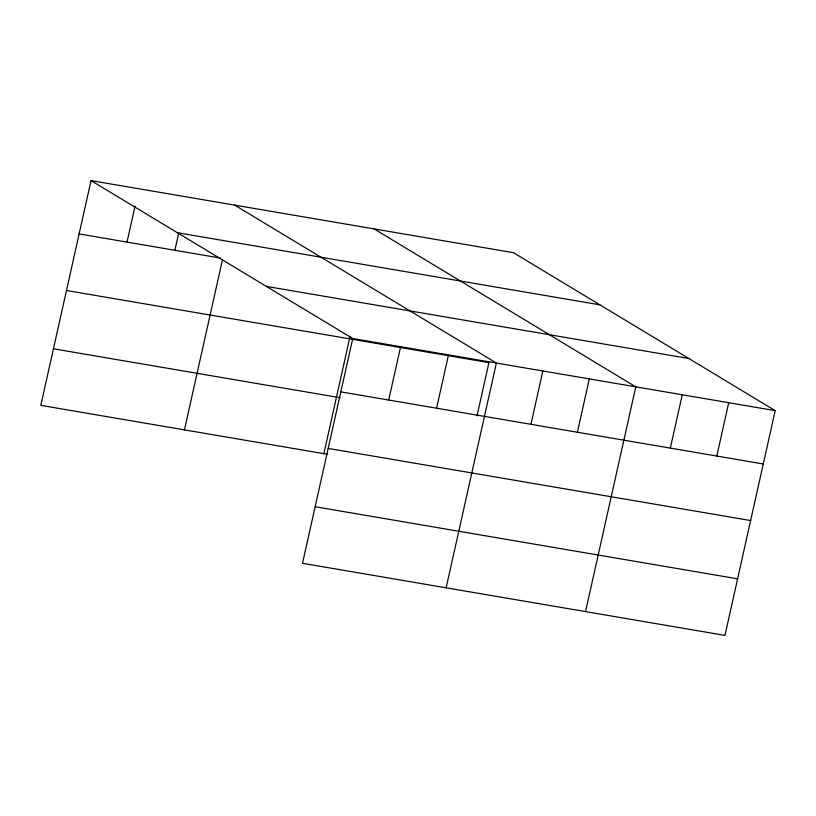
<?xml version="1.0" encoding="UTF-8"?>
<svg xmlns="http://www.w3.org/2000/svg" width="816" height="816" viewBox="0 0 816 816"><rect width="100%" height="100%" fill="white"/><g stroke="black" fill="none" stroke-linecap="round" stroke-linejoin="round"><path stroke-width="1.22" d="M91.045 180.601L352.747 338.528L302.501 563.295L724.955 635.399L775.2 410.642L513.499 252.705L91.045 180.601L40.8 405.358L327.614 454.318M127 242.107L135.038 206.132M174.879 250.277L178.755 232.917M184.436 429.879L222.482 259.682M323.85 453.676L350.064 336.365M388.702 400.034L400.625 346.698M436.58 408.214L448.504 354.868M477.013 415.946L488.927 362.62L66.473 290.506M446.138 587.806L496.383 363.049L234.671 205.112M530.93 424.32L542.854 370.974M577.402 432.245L589.315 378.91M585.551 611.602L635.786 386.845L374.085 228.908M670.334 448.117L682.258 394.771M716.805 456.042L728.729 402.706M177.398 232.713L599.862 304.827M79.121 233.937L220.3 258.04M266.383 286.406L688.837 358.52M352.747 338.528L775.2 410.642M340.823 391.864L763.276 463.978M53.448 348.789L340.262 397.749M328.175 448.433L750.628 520.547M315.149 506.726L737.603 578.83"/></g></svg>
